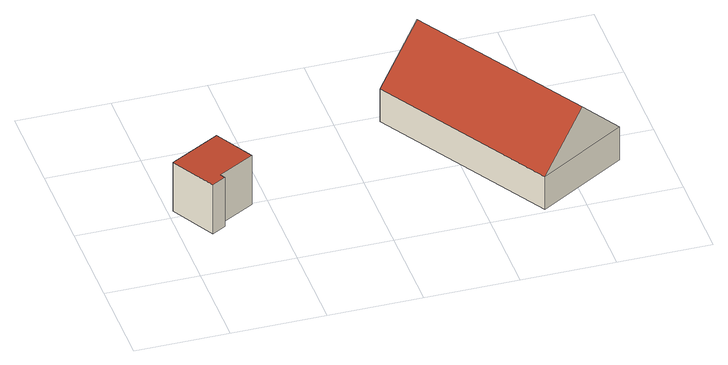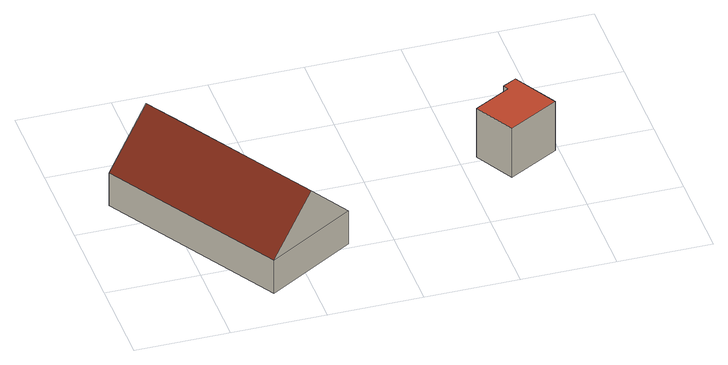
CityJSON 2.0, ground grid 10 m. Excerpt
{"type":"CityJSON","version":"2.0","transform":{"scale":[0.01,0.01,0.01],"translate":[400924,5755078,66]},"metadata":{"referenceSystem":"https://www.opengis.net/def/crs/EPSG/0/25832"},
"CityObjects":{
"building1":{"type":"Building","attributes":{"Gemeindeschluessel":"05515000","Geometrietyp2DReferenz":"3000","function":"31001_2700","roofType":"9999","measuredHeight":6},"geometry":[{"type":"Solid","lod":"2","boundaries":[[[[0,1,2,3,4,5]],[[3,6,7,4]],[[2,8,6,3]],[[1,9,8,2]],[[0,10,9,1]],[[5,11,10,0]],[[4,7,11,5]],[[6,8,9,10,11,7]]]],"semantics":{"surfaces":[{"type":"RoofSurface"},{"type":"WallSurface"},{"type":"GroundSurface"}],"values":[[0,1,1,1,1,1,1,2]]}}]},
"building2":{"type":"Building","attributes":{"Gemeindeschluessel":"05515000","Geometrietyp2DReferenz":"3000","function":"31001_2700","roofType":"3100","measuredHeight":9.54},"geometry":[{"type":"Solid","lod":"2","boundaries":[[[[12,13,14,15]],[[16,17,13,12]],[[18,19,17,16]],[[15,14,19,18]],[[12,20,16]],[[18,21,15]],[[15,21,20,12]],[[16,20,21,18]],[[13,17,19,14]]]],"semantics":{"surfaces":[{"type":"WallSurface"},{"type":"RoofSurface"},{"type":"GroundSurface"}],"values":[[0,0,0,0,0,0,1,1,2]]}}]}
},
"vertices":[
[823,953,686],[588,1376,686],[46,1076,686],[312,596,686],[461,679,686],[430,735,686],[312,596,86],[461,679,86],[46,1076,86],[588,1376,86],[823,953,86],[430,735,86],
[2447,1924,464],[2447,1924,61],[3577,47,61],[3577,47,464],[3395,2495,464],[3395,2495,61],[4525,619,464],[4525,619,61],[2921,2209,1014],[4051,333,1014]
]}
